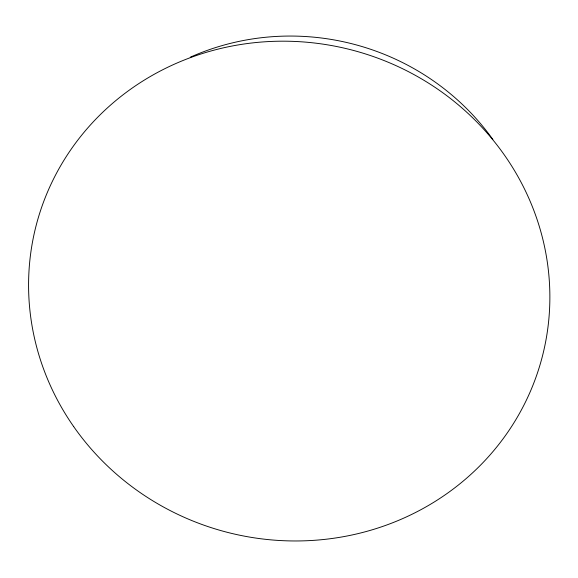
<?xml version="1.0" encoding="UTF-8"?>
<svg xmlns="http://www.w3.org/2000/svg" width="578" height="578" viewBox="0 0 578 578"><rect width="100%" height="100%" fill="white"/><g stroke="black" fill="none" stroke-linecap="round" stroke-linejoin="round"><path stroke-width="0.87" d="M190.27 57.208A241.597 231.756 14.8 0 1 492.868 139.5M73.688 426.607A261.437 249.067 14.8 0 0 523.921 405.127A261.437 249.067 14.8 0 0 270.056 41.493A261.437 249.067 14.8 0 0 73.688 426.607"/></g></svg>
